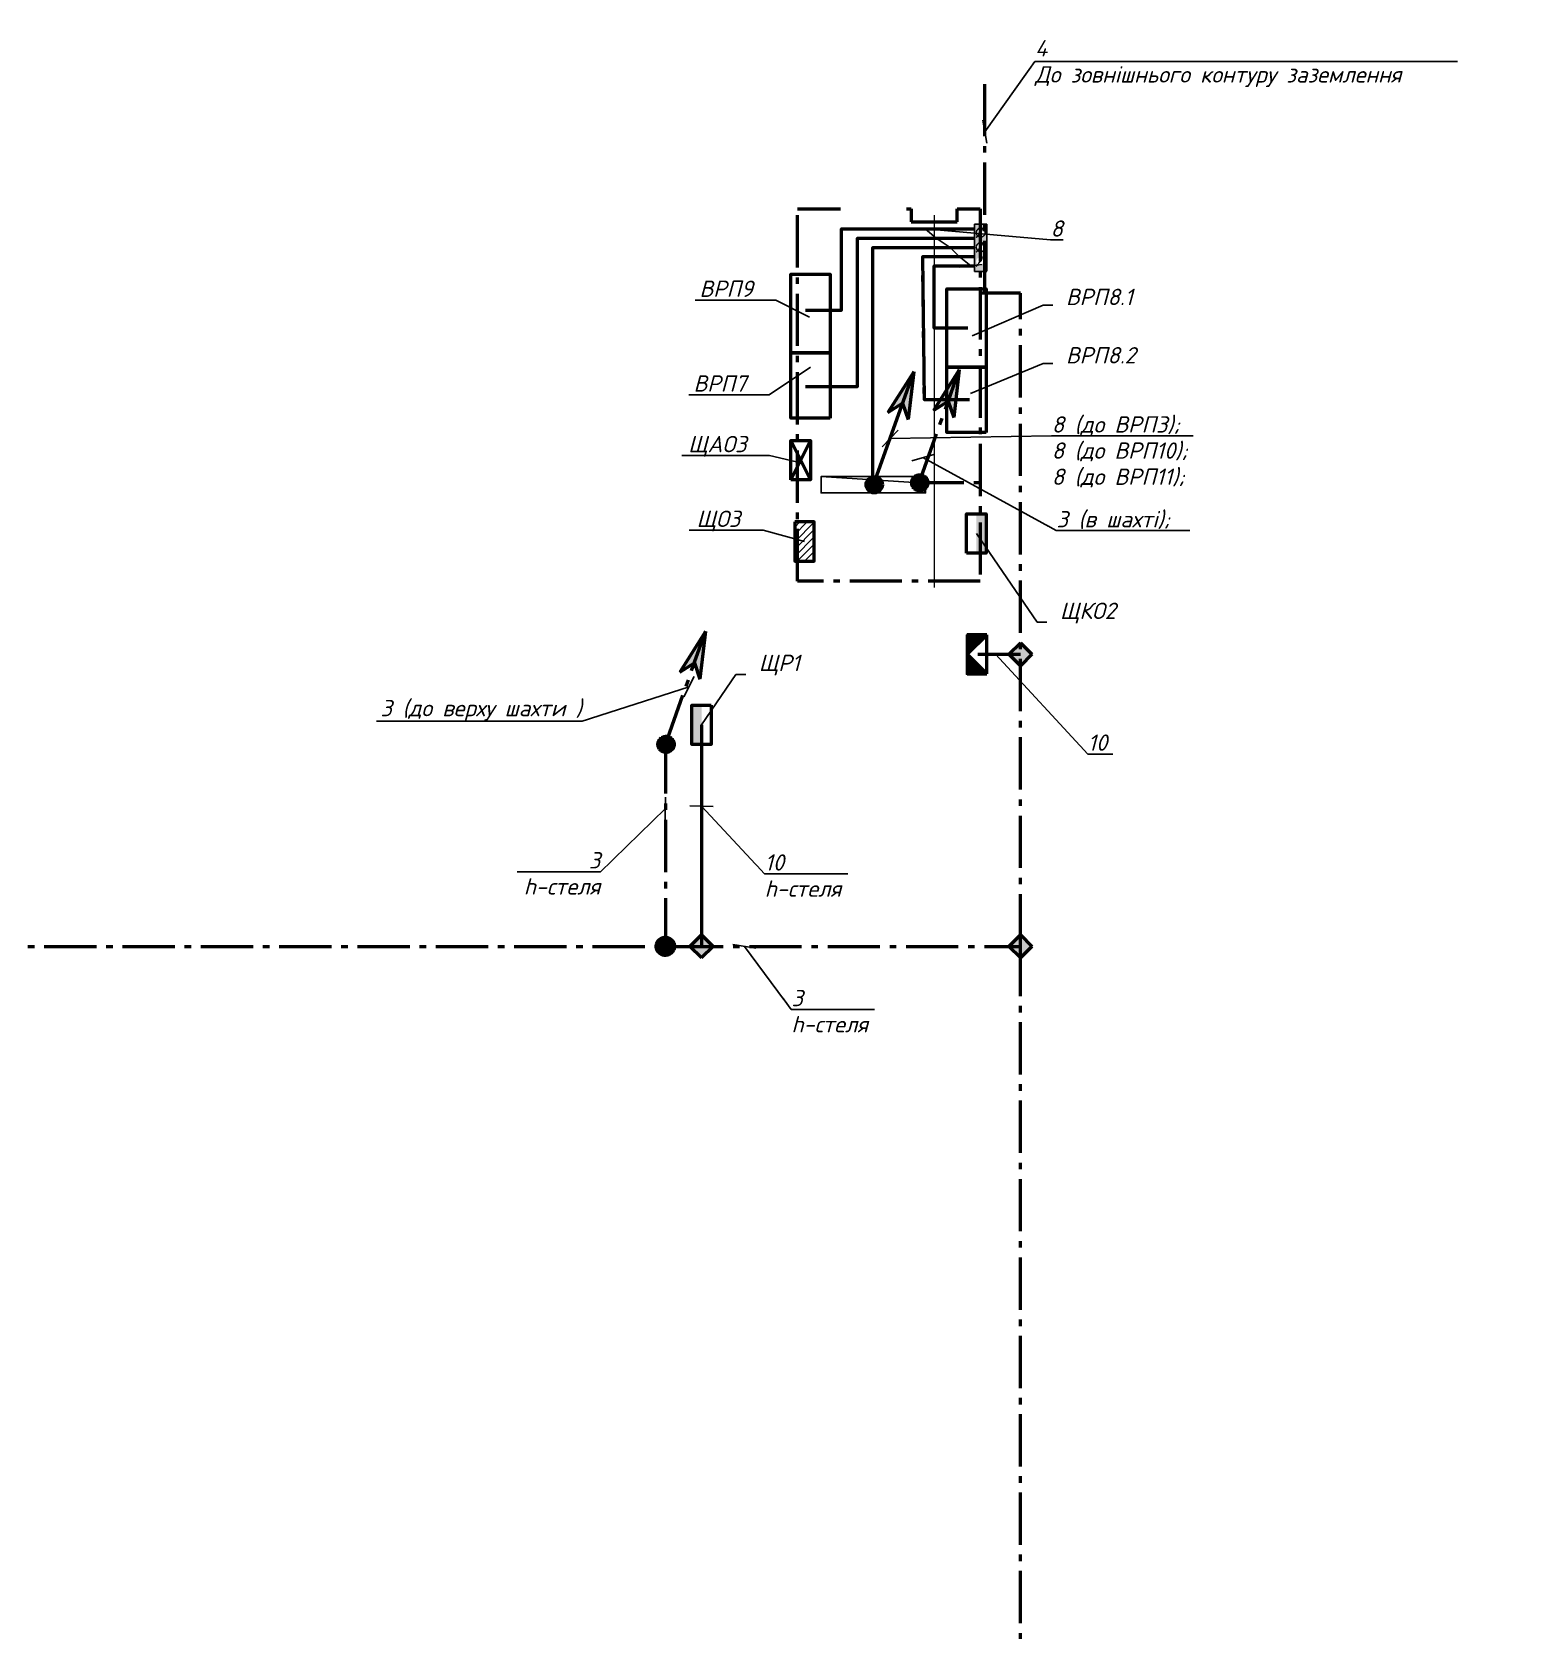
# Model space of a CAD drawing. Header units: millimetres. Extents: x 0 to 878967, y 0 to 534985.
# Drawn here: x 199839 to 222766, y 116061 to 140523 of the extents above; entities that cross this region are included whole.
import ezdxf
from ezdxf import colors
from ezdxf.entities.mleader import LeaderData, LeaderLine
from ezdxf.math import Vec2, Vec3

# ---------------------------------------------------------------- set-up
doc = ezdxf.new("R2010")
doc.units = ezdxf.units.MM
doc.linetypes.add('DASHED', pattern=[9.525, 6.35, -3.175])
doc.linetypes.add('gost6', pattern=[12, 8, -1.5, 1, -1.5])
doc.layers.get('Defpoints').update_dxf_attribs({"color": 140})
for name, color, linetype, lineweight in [('00_novus', 102, 'Continuous', 9), ('E_Позначення', 7, 'Continuous', 15), ('E_Щити', 5, 'Continuous', 50), ('Заземл.провідник', 96, 'Continuous', 50), ('Заземлення', 7, 'gost6', 50), ('Маркування електро ліній', 7, 'Continuous', 18)]:
    doc.layers.add(name, color=color, linetype=linetype, lineweight=lineweight)
doc.layers.add('арх.', color=7, linetype='Continuous')
doc.styles.add('ISO', font='isocpeui.ttf')
doc.styles.get("Standard").update_dxf_attribs({"font": 'arial.ttf'})

# ---------------------------------------------------------------- blocks, each defined once
blk = doc.blocks.new('*U5')
at = {"lineweight": 40}
h = blk.add_hatch(color=0, dxfattribs=at)
h.dxf.hatch_style = 1
h.paths.add_polyline_path([(300, 150), (-300, 150), (-300, 0), (300, 0)])
at = {"color": 0}
blk.add_lwpolyline([(-300, 300), (300, 300), (300, 0), (-300, 0)], close=True, dxfattribs=at)
blk = doc.blocks.new('*U4')
at = {"lineweight": 20}
h = blk.add_hatch(dxfattribs=at)
h.set_pattern_fill('ANSI31', color=0, scale=25)
h.paths.add_polyline_path([(-300, 300), (-300, 0), (300, 0), (300, 300)])
at = {"color": 0}
blk.add_lwpolyline([(-300, 300), (300, 300), (300, 0), (-300, 0)], close=True, dxfattribs=at)
blk = doc.blocks.new('*U3')
at = {"color": 0}
for p, q in [((-300, 300), (300, 0)), ((-300, 0), (300, 300))]:
    blk.add_line(p, q, dxfattribs=at)
blk.add_lwpolyline([(-300, 300), (300, 300), (300, 0), (-300, 0)], close=True, dxfattribs=at)
blk = doc.blocks.new('61420040')
at = {"lineweight": 50}
for p, q in [((0, 0), (6, 0)), ((0, -3), (3, 0)), ((0, -1.92), (1.92, 0)), ((0, -2.59), (2.59, 0)), ((0, -2.68), (2.68, 0)), ((0, -3), (3, 0)), ((0, -3), (0, 0)), ((0, -1.52), (1.52, 0)), ((0, -1.61), (1.61, 0)), ((3, 0), (6, -3)), ((6, -1.54), (4.46, 0)), ((6, -1.49), (4.51, 0)), ((6, -1.45), (4.55, 0)), ((6, -1.36), (4.64, 0)), ((6, -1.31), (4.69, 0)), ((6, -1.27), (4.73, 0)), ((6, -1.22), (4.78, 0)), ((6, -1.18), (4.82, 0)), ((6, -1.13), (4.87, 0)), ((6, -1), (5, 0)), ((6, -0.95), (5.05, 0)), ((6, -0.91), (5.09, 0)), ((6, -0.86), (5.14, 0)), ((6, -0.82), (5.18, 0)), ((6, -0.77), (5.23, 0)), ((6, -0.68), (5.32, 0)), ((6, -0.59), (5.41, 0)), ((6, -0.55), (5.45, 0)), ((6, -0.5), (5.5, 0)), ((6, -0.46), (5.54, 0)), ((6, -0.41), (5.59, 0)), ((6, -0.37), (5.63, 0)), ((6, -0.32), (5.68, 0)), ((6, -0.28), (5.72, 0)), ((6, -0.23), (5.77, 0)), ((6, -0.19), (5.81, 0)), ((6, -0.14), (5.86, 0)), ((6, -0.1), (5.9, 0)), ((6, -0.05), (5.95, 0)), ((6, -0.01), (5.99, 0)), ((6, 0), (6, -3)), ((0, -1.87), (1.87, 0)), ((0, -1.96), (1.96, 0)), ((0, -2.01), (2.01, 0)), ((0, -2.05), (2.05, 0)), ((0, -2.1), (2.1, 0)), ((0, -2.14), (2.14, 0)), ((0, -2.19), (2.19, 0)), ((0, -2.23), (2.23, 0)), ((0, -2.28), (2.28, 0)), ((0, -2.32), (2.32, 0)), ((0, -2.37), (2.37, 0)), ((0, -2.41), (2.41, 0)), ((0, -2.46), (2.46, 0)), ((0, -2.5), (2.5, 0)), ((0, -2.55), (2.55, 0)), ((0, -2.64), (2.64, 0)), ((0, -2.73), (2.73, 0)), ((0, -2.77), (2.77, 0)), ((0, -2.82), (2.82, 0)), ((0, -2.86), (2.86, 0)), ((0, -2.91), (2.91, 0)), ((0, -2.95), (2.95, 0)), ((0, -0.03), (0.03, 0)), ((0, -0.08), (0.08, 0)), ((0, -0.12), (0.12, 0)), ((0, -0.17), (0.17, 0)), ((0, -0.21), (0.21, 0)), ((0, -0.26), (0.26, 0)), ((0, -0.3), (0.3, 0)), ((0, -0.35), (0.35, 0)), ((0, -0.39), (0.39, 0)), ((0, -0.44), (0.44, 0)), ((0, -0.48), (0.48, 0)), ((0, -0.53), (0.53, 0)), ((0, -0.57), (0.57, 0)), ((0, -0.62), (0.62, 0)), ((0, -0.66), (0.66, 0)), ((0, -0.71), (0.71, 0)), ((0, -0.75), (0.75, 0)), ((0, -0.8), (0.8, 0)), ((0, -0.84), (0.84, 0)), ((0, -0.89), (0.89, 0)), ((0, -0.93), (0.93, 0)), ((0, -0.98), (0.98, 0)), ((0, -1.02), (1.02, 0)), ((0, -1.07), (1.07, 0)), ((0, -1.11), (1.11, 0)), ((0, -1.16), (1.16, 0)), ((0, -1.2), (1.2, 0)), ((0, -1.25), (1.25, 0)), ((0, -1.29), (1.29, 0)), ((0, -1.34), (1.34, 0)), ((0, -1.38), (1.38, 0)), ((0, -1.43), (1.43, 0)), ((0, -1.47), (1.47, 0)), ((0, -1.56), (1.56, 0)), ((0, -1.65), (1.65, 0)), ((0, -1.69), (1.69, 0)), ((0, -1.74), (1.74, 0)), ((0, -1.78), (1.78, 0)), ((0, -1.83), (1.83, 0)), ((6, -2.97), (3.03, 0)), ((6, -2.93), (3.07, 0)), ((6, -2.88), (3.12, 0)), ((6, -2.84), (3.16, 0)), ((6, -2.79), (3.21, 0)), ((6, -2.75), (3.25, 0)), ((6, -2.7), (3.3, 0)), ((6, -2.66), (3.34, 0)), ((6, -2.61), (3.39, 0)), ((6, -2.57), (3.43, 0)), ((6, -2.52), (3.48, 0)), ((6, -2.48), (3.52, 0)), ((6, -2.43), (3.57, 0)), ((6, -2.39), (3.61, 0)), ((6, -2.34), (3.66, 0)), ((6, -2.3), (3.7, 0)), ((6, -2.25), (3.75, 0)), ((6, -2.21), (3.79, 0)), ((6, -2.16), (3.84, 0)), ((6, -2.12), (3.88, 0)), ((6, -2.07), (3.93, 0)), ((6, -2.03), (3.97, 0)), ((6, -1.98), (4.02, 0)), ((6, -1.94), (4.06, 0)), ((6, -1.89), (4.11, 0)), ((6, -1.85), (4.15, 0)), ((6, -1.8), (4.2, 0)), ((6, -1.76), (4.24, 0)), ((6, -1.71), (4.29, 0)), ((6, -1.67), (4.33, 0)), ((6, -1.63), (4.37, 0)), ((6, -1.58), (4.42, 0)), ((6, -1.4), (4.6, 0)), ((6, -1.09), (4.91, 0)), ((6, -1.04), (4.96, 0)), ((6, -0.73), (5.27, 0)), ((6, -0.64), (5.36, 0)), ((6, -3), (0, -3))]:
    blk.add_line(p, q, dxfattribs=at)
blk = doc.blocks.new('_Oblique')
at = {"color": 0, "linetype": 'ByBlock', "lineweight": -2}
blk.add_line((-0.5, -0.5), (0.5, 0.5), dxfattribs=at)
blk = doc.blocks.new('ГЗШ')
at = {"lineweight": 25}
h = blk.add_hatch(color=256, dxfattribs=at)
h.paths.add_polyline_path([(-94, -356), (94, -356), (94, 371), (-94, 371)])
edge = h.paths.add_edge_path(flags=16)
edge.add_arc((0, -224), 67.6, -90, 270)
edge = h.paths.add_edge_path(flags=16)
edge.add_arc((0, 0), 67.6, -90, 270)
edge = h.paths.add_edge_path(flags=16)
edge.add_arc((0, 217), 67.6, -90, 270)
for p, q in [((68, 295), (-64, 118)), ((68, 78), (-64, -99)), ((68, -146), (-64, -322))]:
    blk.add_line(p, q, dxfattribs=at)
blk.add_lwpolyline([(94, -350), (-94, -350), (-94, 371), (94, 371)], close=True, dxfattribs=at)
for centre in [(0, 0), (0, -224)]:
    blk.add_circle(centre, 67.6, dxfattribs=at)
blk = doc.blocks.new('*U94')
at = {"lineweight": -2}
h = blk.add_hatch(color=0, dxfattribs=at)
h.paths.add_polyline_path([(8.77, 16.13), (3.9, 10.61), (6.34, 11.65)])
h.paths.add_polyline_path([(8.77, 16.13), (6.34, 11.65), (6.79, 9.05)])
h = blk.add_hatch(color=0, dxfattribs=at)
edge = h.paths.add_edge_path()
edge.add_arc((0.07, 0), 1.28, 0, 360)
at = {"color": 0, "lineweight": -2}
for p, q in [((0, 0), (8.77, 16.13)), ((8.77, 16.13), (3.9, 10.61)), ((8.77, 16.13), (6.79, 9.05)), ((3.9, 10.61), (6.34, 11.65)), ((6.34, 11.65), (6.79, 9.05))]:
    blk.add_line(p, q, dxfattribs=at)
blk.add_circle((0.11, 0), 1.24, dxfattribs=at)
blk = doc.blocks.new('_None')

msp = doc.modelspace()

# ---------------------------------------------------------------- hatches: boundary and pattern name
h = msp.add_hatch(color=256)
h.dxf.hatch_style = 1
h.paths.add_polyline_path([(209689.5, 126526.2, 0.4142136), (209539.5, 126676.2), (209539.5, 126376.2, 0.4142136)])
h.paths.add_polyline_path([(209539.5, 126526.2), (209389.5, 126526.2, 0.4142136), (209539.5, 126376.2)])
h.paths.add_polyline_path([(209539.5, 126636.3), (209496.4, 126669.8, 0.331131), (209389.5, 126526.2), (209539.5, 126526.2)])
h.paths.add_polyline_path([(209539.5, 126676.2, 0.0730616), (209496.4, 126669.8), (209539.5, 126636.3)])
at = {"layer": 'Заземлення', "ltscale": 100}
h = msp.add_hatch(color=256, dxfattribs=at)
h.dxf.hatch_style = 1
h.paths.add_polyline_path([(210270, 126526.2), (210093.2, 126702.9), (209916.5, 126526.2), (210093.2, 126349.4)])
h = msp.add_hatch(color=256, dxfattribs=at)
h.dxf.hatch_style = 1
h.paths.add_polyline_path([(215152.8, 126526.2), (214976.1, 126702.9), (214799.3, 126526.2), (214976.1, 126349.4)])

# ---------------------------------------------------------------- linework, layer by layer
at = {"layer": '00_novus', "color": 251, "lineweight": 0}
msp.add_lwpolyline([(213656.1, 137716.2), (213656.1, 132020)], dxfattribs=at)
at = {"layer": 'Defpoints'}
msp.add_lwpolyline([(213523.8, 133466.2), (211923.8, 133466.2), (211923.8, 133716.2), (213523.8, 133716.2), (213523.8, 133466.2), (213425, 133619.9), (211923.8, 133716.2)], dxfattribs=at)
at = {"layer": 'арх.', "linetype": 'gost6', "lineweight": 30}
msp.add_circle((209539.5, 126526.2), 150, dxfattribs=at)
at = {"layer": 'Заземл.провідник', "color": 2}
msp.add_lwpolyline([(214323.2, 130997.1), (214976.1, 130997.1)], dxfattribs=at)
at = {"layer": 'Заземл.провідник', "linetype": 'DASHED', "ltscale": 30}
msp.add_lwpolyline([(214323.2, 130997.1), (214976.1, 130997.1)], dxfattribs=at)
at = {"layer": 'Заземлення', "color": 150, "ltscale": 100}
msp.add_lwpolyline([(213232.2, 137816.2), (213306.1, 137816.2), (213306.1, 137616.2), (214006.1, 137616.2), (214006.1, 137816.2), (214362.7, 137816.2), (214362.7, 132116.2), (211562.3, 132116.3), (211562.3, 137816.2), (212223.2, 137816.2)], dxfattribs=at)
at = {"layer": 'Заземлення', "ltscale": 100}
for points in [[(209539.5, 129663.4), (209539.5, 126526.2)], [(214976.1, 110164.5), (214976.1, 126526.2)]]:
    msp.add_lwpolyline(points, dxfattribs=at)
for points in [[(209916.5, 126526.2), (210093.2, 126702.9), (210270, 126526.2), (210093.2, 126349.4)], [(214799.3, 126526.2), (214976.1, 126702.9), (215152.8, 126526.2), (214976.1, 126349.4)]]:
    msp.add_lwpolyline(points, close=True, dxfattribs=at)

# ---------------------------------------------------------------- block references
at = {"xscale": -100, "yscale": 100, "zscale": 100, "rotation": 90}
msp.add_blockref('61420040', (214162.7, 131297.1), dxfattribs=at)
at = {"layer": 'E_Щити', "color": 1}
for name, p, rotation in [('*U3', (211762.7, 133968.4), 89.99999999999999), ('*U5', (214452.7, 132845.5), 89.99999999999997), ('*U5', (209943.2, 129916.2), 270)]:
    msp.add_blockref(name, p, dxfattribs=dict(at, rotation=rotation))
at = {"layer": 'E_Щити', "xscale": -1, "rotation": 90}
msp.add_blockref('*U4', (211819.9, 132722), dxfattribs=at)
at = {"layer": 'Заземл.провідник', "linetype": 'DASHED', "ltscale": 30, "xscale": 100, "yscale": 100, "zscale": 100, "rotation": 8.943023974807273}
msp.add_blockref('*U94', (212727.6, 133589.5), dxfattribs=at)
at = {"layer": 'Заземлення', "rotation": 180}
msp.add_blockref('ГЗШ', (214369.1, 137228.7), dxfattribs=at)

# ---------------------------------------------------------------- next in the draw order: leaders
at = {"layer": 'Маркування електро ліній'}
ml = msp.add_multileader_mtext('Standard', dxfattribs=at)
ml.set_content('{\\fISOCPEUR|b0|i1|c204|p34;8}', color=256)
ml.set_leader_properties()
ml.set_arrow_properties(name='OBLIQUE')
ml.build(insert=Vec2(0, 0))
ml.multileader.update_dxf_attribs({"text_left_attachment_type": 6, "text_right_attachment_type": 6, "dogleg_length": 0.36, "arrow_head_size": 250})
ctx = ml.context
ctx.base_point, ctx.char_height, ctx.arrow_head_size, ctx.plane_origin = Vec3(215437.1, 137338.6), 250, 250, Vec3(245528.5, 123479.3)
ctx.left_attachment, ctx.right_attachment = 6, 6
notes = []
notes.append((ctx, [(0, (1, 1, 0), (215436.8, 137338.6), (1, 0), 0.36, [(5, [(214217.5, 136943.7), (214040.2, 137084.5), (213899.9, 137225.3), (213686, 137366.1), (213518.1, 137506.9)], 0, [])])]))
ctx.mtext.insert, ctx.mtext.line_spacing_factor, ctx.mtext.flow_direction = Vec3(215439.1, 137638.6), 0.96, 5
ctx.mtext.has_bg_fill, ctx.mtext.bg_color, ctx.mtext.bg_scale_factor, ctx.mtext.bg_transparency, ctx.mtext.use_window_bg_color = 1, -1023410167, 1.5, 0, 1
ml = msp.add_multileader_mtext('Standard', dxfattribs=at)
ml.set_content('{\\fISOCPEUR|b0|i1|c0|p34;10}', color=256)
ml.set_leader_properties()
ml.set_arrow_properties(name='OBLIQUE')
ml.build(insert=Vec2(0, 0))
ml.multileader.update_dxf_attribs({"text_left_attachment_type": 6, "text_right_attachment_type": 6, "dogleg_length": 0.36, "arrow_head_size": 250})
ctx = ml.context
ctx.base_point, ctx.char_height, ctx.arrow_head_size, ctx.plane_origin = Vec3(216008, 129470), 250, 250, Vec3(246199.2, 118382.3)
ctx.left_attachment, ctx.right_attachment = 6, 6
notes.append((ctx, [(0, (1, 1, 0), (216007.6, 129470), (1, 0), 0.36, [(0, [(214594.5, 130997.1)], 0, [])])]))
ctx.mtext.insert, ctx.mtext.line_spacing_factor, ctx.mtext.flow_direction = Vec3(216010, 129770), 0.96, 5
ctx.mtext.has_bg_fill, ctx.mtext.bg_color, ctx.mtext.bg_scale_factor, ctx.mtext.bg_transparency, ctx.mtext.use_window_bg_color = 1, -1023410167, 1.5, 0, 1
for ctx, leaders in notes:
    for number, flags, end, landing, length, lines in leaders:
        leader = LeaderData()
        leader.index, (leader.has_last_leader_line, leader.has_dogleg_vector, leader.attachment_direction) = number, flags
        leader.last_leader_point, leader.dogleg_vector, leader.dogleg_length = Vec3(end), Vec3(landing), length
        for number, points, colour, breaks in lines:
            line = LeaderLine()
            line.index, line.vertices, line.color, line.breaks = number, Vec3.list(points), colors.encode_raw_color(colour), breaks
            leader.lines.append(line)
        ctx.leaders.append(leader)

# ---------------------------------------------------------------- next in the draw order: hatches: boundary and pattern name
at = {"layer": 'Заземлення', "ltscale": 100}
h = msp.add_hatch(color=256, dxfattribs=at)
h.dxf.hatch_style = 1
h.paths.add_polyline_path([(215152.8, 130997.1), (214976.1, 131173.9), (214799.3, 130997.1), (214976.1, 130820.4)])

# ---------------------------------------------------------------- next in the draw order: linework, layer by layer
at = {"layer": 'Заземл.провідник', "color": 50, "ltscale": 100}
for points in [[(211687.3, 136262), (212236.6, 136262), (212236.6, 137507), (214275.5, 137506.9)], [(211687.3, 135095.4), (212481.3, 135095.4), (212481.3, 137366.2), (214275.5, 137366.1)]]:
    msp.add_lwpolyline(points, dxfattribs=at)
at = {"layer": 'Заземл.провідник', "linetype": 'DASHED', "ltscale": 30}
for points in [[(211687.3, 136262), (212236.6, 136262), (212236.6, 137507), (214275.5, 137506.9)], [(211687.3, 135095.4), (212481.3, 135095.4), (212481.3, 137366.2), (214275.5, 137366.1)]]:
    msp.add_lwpolyline(points, dxfattribs=at)
at = {"layer": 'Заземлення', "color": 6, "ltscale": 100}
msp.add_lwpolyline([(214432.8, 136526.2), (214432.8, 139863.8)], dxfattribs=at)
at = {"layer": 'Заземлення', "ltscale": 100}
msp.add_lwpolyline([(146106.1, 116526.2), (164026.1, 116526.2), (164026.1, 126526.2), (214976.1, 126526.2), (214976.1, 136526.2), (214369.1, 136526.2)], dxfattribs=at)
msp.add_lwpolyline([(214799.3, 130997.1), (214976.1, 131173.9), (215152.8, 130997.1), (214976.1, 130820.4)], close=True, dxfattribs=at)

# ---------------------------------------------------------------- next in the draw order: leaders
at = {"layer": 'E_Позначення', "color": 7, "lineweight": 9}
ml = msp.add_multileader_mtext('Standard', dxfattribs=at)
ml.set_content('ВРП9', color=7, style='ISO')
ml.set_leader_properties()
ml.set_arrow_properties(name='NONE')
ml.build(insert=Vec2(0, 0))
ml.multileader.update_dxf_attribs({"has_text_frame": 1, "text_left_attachment_type": 7, "text_right_attachment_type": 8, "arrow_head_size": 200})
ctx = ml.context
ctx.base_point, ctx.char_height, ctx.arrow_head_size, ctx.landing_gap_size, ctx.plane_origin = Vec3(209845.8, 136467.6), 250, 200, 200, Vec3(139458.6, 143988.7)
ctx.left_attachment, ctx.right_attachment, ctx.text_align_type = 7, 8, 2
notes = []
notes.append((ctx, [(0, (1, 1, 0), (211231.9, 136417.6), (-1, 0), 149.7, [(0, [(211747.3, 136156)], 0, [])])]))
ctx.mtext.insert, ctx.mtext.alignment, ctx.mtext.line_spacing_factor, ctx.mtext.flow_direction = Vec3(210882.2, 136717.6), 3, 0.96, 5
ctx.mtext.has_bg_fill, ctx.mtext.bg_color, ctx.mtext.bg_scale_factor, ctx.mtext.bg_transparency, ctx.mtext.use_window_bg_color = 1, -1023410167, 1.5, 0, 1
ml = msp.add_multileader_mtext('Standard', dxfattribs=at)
ml.set_content('ВРП8.2', color=7, style='ISO')
ml.set_leader_properties()
ml.set_arrow_properties(name='NONE')
ml.build(insert=Vec2(0, 0))
ml.multileader.update_dxf_attribs({"has_text_frame": 1, "text_left_attachment_type": 7, "text_right_attachment_type": 8, "arrow_head_size": 200})
ctx = ml.context
ctx.base_point, ctx.char_height, ctx.arrow_head_size, ctx.landing_gap_size, ctx.plane_origin = Vec3(215474.6, 135449.1), 250, 200, 200, Vec3(138986.3, 144073.4)
ctx.left_attachment, ctx.right_attachment = 7, 8
notes.append((ctx, [(1, (1, 1, 0), (215324.9, 135449.1), (1, 0), 149.7, [(0, [(214213.3, 134991)], 0, [])])]))
ctx.mtext.insert, ctx.mtext.line_spacing_factor, ctx.mtext.flow_direction = Vec3(215674.6, 135699.1), 0.96, 5
ctx.mtext.has_bg_fill, ctx.mtext.bg_color, ctx.mtext.bg_scale_factor, ctx.mtext.bg_transparency, ctx.mtext.use_window_bg_color = 1, -1023410167, 1.5, 0, 1
ml = msp.add_multileader_mtext('Standard', dxfattribs=at)
ml.set_content('ВРП7', color=7, style='ISO')
ml.set_leader_properties()
ml.set_arrow_properties(name='NONE')
ml.build(insert=Vec2(0, 0))
ml.multileader.update_dxf_attribs({"has_text_frame": 1, "text_left_attachment_type": 7, "text_right_attachment_type": 8, "arrow_head_size": 200})
ctx = ml.context
ctx.base_point, ctx.char_height, ctx.arrow_head_size, ctx.landing_gap_size, ctx.plane_origin = Vec3(209734.2, 135013.5), 250, 200, 200, Vec3(133245.9, 143637.8)
ctx.left_attachment, ctx.right_attachment, ctx.text_align_type = 7, 8, 2
notes.append((ctx, [(0, (1, 1, 0), (211131.8, 134966.8), (-1, 0), 149.7, [(0, [(211762.3, 135391.6)], 0, [])])]))
ctx.mtext.insert, ctx.mtext.alignment, ctx.mtext.line_spacing_factor, ctx.mtext.flow_direction = Vec3(210782.1, 135266.8), 3, 0.96, 5
ctx.mtext.has_bg_fill, ctx.mtext.bg_color, ctx.mtext.bg_scale_factor, ctx.mtext.bg_transparency, ctx.mtext.use_window_bg_color = 1, -1023410167, 1.5, 0, 1
ml = msp.add_multileader_mtext('Standard', dxfattribs=at)
ml.set_content('ЩАО3', color=7, style='ISO')
ml.set_leader_properties()
ml.set_arrow_properties(name='NONE')
ml.build(insert=Vec2(0, 0))
ml.multileader.update_dxf_attribs({"has_text_frame": 1, "text_left_attachment_type": 7, "text_right_attachment_type": 8, "arrow_head_size": 200})
ctx = ml.context
ctx.base_point, ctx.char_height, ctx.arrow_head_size, ctx.landing_gap_size, ctx.plane_origin = Vec3(209657.9, 134039.3), 250, 200, 200, Vec3(139324.1, 141548.8)
ctx.left_attachment, ctx.right_attachment, ctx.text_align_type = 7, 8, 2
notes.append((ctx, [(0, (1, 1, 0), (211132.4, 134039.3), (-1, 0), 149.7, [(0, [(211636.1, 133921.6)], 0, [])])]))
ctx.mtext.insert, ctx.mtext.alignment, ctx.mtext.line_spacing_factor, ctx.mtext.flow_direction = Vec3(210782.7, 134339.3), 3, 0.96, 5
ctx.mtext.has_bg_fill, ctx.mtext.bg_color, ctx.mtext.bg_scale_factor, ctx.mtext.bg_transparency, ctx.mtext.use_window_bg_color = 1, -1023410167, 1.5, 0, 1
ml = msp.add_multileader_mtext('Standard', dxfattribs=at)
ml.set_content('ЩО3', color=7, style='ISO')
ml.set_leader_properties()
ml.set_arrow_properties(name='NONE')
ml.build(insert=Vec2(0, 0))
ml.multileader.update_dxf_attribs({"has_text_frame": 1, "text_left_attachment_type": 7, "text_right_attachment_type": 8, "arrow_head_size": 200})
ctx = ml.context
ctx.base_point, ctx.char_height, ctx.arrow_head_size, ctx.landing_gap_size, ctx.plane_origin = Vec3(209794.5, 132895.8), 250, 200, 200, Vec3(139381.3, 140921)
ctx.left_attachment, ctx.right_attachment, ctx.text_align_type = 7, 8, 2
notes.append((ctx, [(0, (1, 1, 0), (211036, 132895.8), (-1, 0), 149.7, [(0, [(211669.9, 132722)], 0, [])])]))
ctx.mtext.insert, ctx.mtext.alignment, ctx.mtext.line_spacing_factor, ctx.mtext.flow_direction = Vec3(210686.3, 133195.8), 3, 0.96, 5
ctx.mtext.has_bg_fill, ctx.mtext.bg_color, ctx.mtext.bg_scale_factor, ctx.mtext.bg_transparency, ctx.mtext.use_window_bg_color = 1, -1023410167, 1.5, 0, 1
ml = msp.add_multileader_mtext('Standard', dxfattribs=at)
ml.set_content('ЩР1', color=7, style='ISO')
ml.set_leader_properties()
ml.set_arrow_properties(name='NONE')
ml.build(insert=Vec2(0, 0))
ml.multileader.update_dxf_attribs({"has_text_frame": 1, "text_left_attachment_type": 7, "text_right_attachment_type": 8, "arrow_head_size": 200})
ctx = ml.context
ctx.base_point, ctx.char_height, ctx.arrow_head_size, ctx.landing_gap_size, ctx.plane_origin = Vec3(210770, 130689.7), 250, 200, 200, Vec3(137804.6, 137748.8)
ctx.left_attachment, ctx.right_attachment = 7, 8
notes.append((ctx, [(1, (1, 1, 0), (210620.3, 130689.7), (1, 0), 149.7, [(0, [(210093.2, 129916.2)], 0, [])])]))
ctx.mtext.insert, ctx.mtext.line_spacing_factor, ctx.mtext.flow_direction = Vec3(210970, 130989.7), 0.96, 5
ctx.mtext.has_bg_fill, ctx.mtext.bg_color, ctx.mtext.bg_scale_factor, ctx.mtext.bg_transparency, ctx.mtext.use_window_bg_color = 1, -1023410167, 1.5, 0, 1
at = {"layer": 'Маркування електро ліній'}
ml = msp.add_multileader_mtext('Standard', dxfattribs=at)
ml.set_content('{\\fISOCPEUR|b0|i1|c204|p34;4\\PДо зовнішнього контуру заземлення}', color=256)
ml.set_leader_properties()
ml.set_arrow_properties(name='OBLIQUE')
ml.build(insert=Vec2(0, 0))
ml.multileader.update_dxf_attribs({"text_left_attachment_type": 6, "text_right_attachment_type": 6, "dogleg_length": 0.36, "arrow_head_size": 250})
ctx = ml.context
ctx.base_point, ctx.char_height, ctx.arrow_head_size, ctx.plane_origin = Vec3(215199, 140073), 250, 250, Vec3(218040, 126249.3)
ctx.left_attachment, ctx.right_attachment = 6, 6
notes.append((ctx, [(0, (1, 1, 0), (215198.6, 140073), (1, 0), 0.36, [(0, [(214432.8, 138996.3)], 0, [])])]))
ctx.mtext.insert, ctx.mtext.width, ctx.mtext.line_spacing_factor, ctx.mtext.flow_direction = Vec3(215201, 140398), 7440.39, 0.96, 5
ctx.mtext.has_bg_fill, ctx.mtext.bg_color, ctx.mtext.bg_scale_factor, ctx.mtext.bg_transparency, ctx.mtext.use_window_bg_color = 1, -1023410167, 1.5, 0, 1
ml = msp.add_multileader_mtext('Standard', dxfattribs=at)
ml.set_content('{\\fISOCPEUR|b0|i1|c204|p34;8 \\fISOCPEUR|b0|i1|c0|p34;(\\fISOCPEUR|b0|i1|c204|p34;до ВРП3\\fISOCPEUR|b0|i1|c0|p34;)\\fISOCPEUR|b0|i1|c204|p34;;\\P8 \\fISOCPEUR|b0|i1|c0|p34;(\\fISOCPEUR|b0|i1|c204|p34;до ВРП10\\fISOCPEUR|b0|i1|c0|p34;)\\fISOCPEUR|b0|i1|c204|p34;;\\P8 \\fISOCPEUR|b0|i1|c0|p34;(\\fISOCPEUR|b0|i1|c204|p34;до ВРП11\\fISOCPEUR|b0|i1|c0|p34;)\\fISOCPEUR|b0|i1|c204|p34;;}', color=256)
ml.set_leader_properties()
ml.set_arrow_properties(name='OBLIQUE')
ml.build(insert=Vec2(0, 0))
ml.multileader.update_dxf_attribs({"text_left_attachment_type": 6, "text_right_attachment_type": 6, "dogleg_length": 0.36, "arrow_head_size": 250})
ctx = ml.context
ctx.base_point, ctx.char_height, ctx.arrow_head_size, ctx.plane_origin = Vec3(215455.5, 134339.9), 250, 250, Vec3(245363.1, 122081.8)
ctx.left_attachment, ctx.right_attachment = 6, 6
notes.append((ctx, [(0, (1, 1, 0), (215455.2, 134339.9), (1, 0), 0.36, [(0, [(212980.5, 134300)], 0, [])])]))
ctx.mtext.insert, ctx.mtext.line_spacing_factor, ctx.mtext.flow_direction = Vec3(215457.5, 134639.9), 0.96, 5
ctx.mtext.has_bg_fill, ctx.mtext.bg_color, ctx.mtext.bg_scale_factor, ctx.mtext.bg_transparency, ctx.mtext.use_window_bg_color = 1, -1023410167, 1.5, 0, 1
ml = msp.add_multileader_mtext('Standard', dxfattribs=at)
ml.set_content('{\\fISOCPEUR|b0|i1|c204|p34;3\\fISOCPEUR|b0|i1|c0|p34; \\fISOCPEUR|b0|i1|c204|p34;\\P\\fISOCPEUR|b0|i1|c0|p34;h\\fISOCPEUR|b0|i1|c204|p34;-стеля}', color=256)
ml.set_leader_properties()
ml.set_arrow_properties(name='OBLIQUE')
ml.build(insert=Vec2(0, 0))
ml.multileader.update_dxf_attribs({"text_left_attachment_type": 6, "text_right_attachment_type": 6, "dogleg_length": 0.36, "arrow_head_size": 250})
ctx = ml.context
ctx.base_point, ctx.char_height, ctx.arrow_head_size, ctx.plane_origin = Vec3(211468.5, 125559.5), 250, 250, Vec3(219416.9, 113842.5)
ctx.left_attachment, ctx.right_attachment = 6, 6
notes.append((ctx, [(0, (1, 1, 0), (211468.1, 125559.5), (1, 0), 0.36, [(1, [(210749.8, 126526.2)], 0, [])])]))
ctx.mtext.insert, ctx.mtext.line_spacing_factor, ctx.mtext.flow_direction = Vec3(211470.5, 125859.5), 0.96, 5
ctx.mtext.has_bg_fill, ctx.mtext.bg_color, ctx.mtext.bg_scale_factor, ctx.mtext.bg_transparency, ctx.mtext.use_window_bg_color = 1, -1023410167, 1.5, 0, 1
for ctx, leaders in notes:
    for number, flags, end, landing, length, lines in leaders:
        leader = LeaderData()
        leader.index, (leader.has_last_leader_line, leader.has_dogleg_vector, leader.attachment_direction) = number, flags
        leader.last_leader_point, leader.dogleg_vector, leader.dogleg_length = Vec3(end), Vec3(landing), length
        for number, points, colour, breaks in lines:
            line = LeaderLine()
            line.index, line.vertices, line.color, line.breaks = number, Vec3.list(points), colors.encode_raw_color(colour), breaks
            leader.lines.append(line)
        ctx.leaders.append(leader)

# ---------------------------------------------------------------- next in the draw order: linework, layer by layer
at = {"layer": 'E_Щити'}
for points in [[(212062.3, 135613.2), (211462.3, 135613.2), (211462.3, 136813.2), (212062.3, 136813.2)], [(212062.3, 134613.2), (211462.3, 134613.2), (211462.3, 135613.2), (212062.3, 135613.2)], [(214452.7, 134390.5), (213852.7, 134390.5), (213852.7, 135390.5), (214452.7, 135390.5)]]:
    msp.add_lwpolyline(points, close=True, dxfattribs=at)
at = {"layer": 'Заземл.провідник', "color": 2}
msp.add_lwpolyline([(210093.2, 129916.2), (210093.2, 126526.2)], dxfattribs=at)
at = {"layer": 'Заземл.провідник', "linetype": 'DASHED', "ltscale": 30}
msp.add_lwpolyline([(210093.2, 129916.2), (210093.2, 126526.2)], dxfattribs=at)
at = {"layer": 'Заземлення', "ltscale": 100}
msp.add_lwpolyline([(213312.6, 133625.7), (214362.7, 133625.7)], dxfattribs=at)

# ---------------------------------------------------------------- next in the draw order: leaders
at = {"layer": 'E_Позначення', "color": 7, "lineweight": 9}
ml = msp.add_multileader_mtext('Standard', dxfattribs=at)
ml.set_content('ВРП8.1', color=7, style='ISO')
ml.set_leader_properties()
ml.set_arrow_properties(name='NONE')
ml.build(insert=Vec2(0, 0))
ml.multileader.update_dxf_attribs({"has_text_frame": 1, "text_left_attachment_type": 7, "text_right_attachment_type": 8, "arrow_head_size": 200})
ctx = ml.context
ctx.base_point, ctx.char_height, ctx.arrow_head_size, ctx.landing_gap_size, ctx.plane_origin = Vec3(215474.6, 136342.1), 250, 200, 200, Vec3(138986.3, 144966.4)
ctx.left_attachment, ctx.right_attachment = 7, 8
notes = []
notes.append((ctx, [(1, (1, 1, 0), (215324.9, 136342.1), (1, 0), 149.7, [(0, [(214239.2, 135873.8)], 0, [])])]))
ctx.mtext.insert, ctx.mtext.line_spacing_factor, ctx.mtext.flow_direction = Vec3(215674.6, 136592.1), 0.96, 5
ctx.mtext.has_bg_fill, ctx.mtext.bg_color, ctx.mtext.bg_scale_factor, ctx.mtext.bg_transparency, ctx.mtext.use_window_bg_color = 1, -1023410167, 1.5, 0, 1
ml = msp.add_multileader_mtext('Standard', dxfattribs=at)
ml.set_content('ЩКО2', color=7, style='ISO')
ml.set_leader_properties()
ml.set_arrow_properties(name='NONE')
ml.build(insert=Vec2(0, 0))
ml.multileader.update_dxf_attribs({"has_text_frame": 1, "text_left_attachment_type": 7, "text_right_attachment_type": 8, "arrow_head_size": 200})
ctx = ml.context
ctx.base_point, ctx.char_height, ctx.arrow_head_size, ctx.landing_gap_size, ctx.plane_origin = Vec3(215382, 131487), 250, 200, 200, Vec3(141913.5, 141086.3)
ctx.left_attachment, ctx.right_attachment = 7, 8
notes.append((ctx, [(1, (1, 1, 0), (215232.3, 131487), (1, 0), 149.7, [(0, [(214302.7, 132845.5)], 0, [])])]))
ctx.mtext.insert, ctx.mtext.line_spacing_factor, ctx.mtext.flow_direction = Vec3(215582, 131787), 0.96, 5
ctx.mtext.has_bg_fill, ctx.mtext.bg_color, ctx.mtext.bg_scale_factor, ctx.mtext.bg_transparency, ctx.mtext.use_window_bg_color = 1, -1023410167, 1.5, 0, 1
for ctx, leaders in notes:
    for number, flags, end, landing, length, lines in leaders:
        leader = LeaderData()
        leader.index, (leader.has_last_leader_line, leader.has_dogleg_vector, leader.attachment_direction) = number, flags
        leader.last_leader_point, leader.dogleg_vector, leader.dogleg_length = Vec3(end), Vec3(landing), length
        for number, points, colour, breaks in lines:
            line = LeaderLine()
            line.index, line.vertices, line.color, line.breaks = number, Vec3.list(points), colors.encode_raw_color(colour), breaks
            leader.lines.append(line)
        ctx.leaders.append(leader)

# ---------------------------------------------------------------- next in the draw order: linework, layer by layer
at = {"layer": 'E_Щити'}
msp.add_lwpolyline([(214452.7, 135390.5), (213852.7, 135390.5), (213852.7, 136590.5), (214452.7, 136590.5)], close=True, dxfattribs=at)
at = {"layer": 'Заземл.провідник', "color": 50, "ltscale": 100}
for points in [[(212716.1, 133552), (212716.1, 137225.4), (214275.5, 137225.3)], [(214197.4, 134890.5), (213508, 134890.5), (213480.2, 137084.6), (214275.4, 137084.5)], [(214169.7, 135990.5), (213656.1, 135990.5), (213656.1, 136943.8), (214275.4, 136943.7)]]:
    msp.add_lwpolyline(points, dxfattribs=at)
at = {"layer": 'Заземл.провідник', "linetype": 'DASHED', "ltscale": 30}
for points in [[(212716.1, 133552), (212716.1, 137225.4), (214275.5, 137225.3)], [(214197.4, 134890.5), (213508, 134890.5), (213480.2, 137084.6), (214275.4, 137084.5)], [(214169.7, 135990.5), (213656.1, 135990.5), (213656.1, 136943.8), (214275.4, 136943.7)]]:
    msp.add_lwpolyline(points, dxfattribs=at)

# ---------------------------------------------------------------- next in the draw order: leaders
at = {"layer": 'Маркування електро ліній'}
ml = msp.add_multileader_mtext('Standard', dxfattribs=at)
ml.set_content('{\\fISOCPEUR|b0|i1|c204|p34;10\\fISOCPEUR|b0|i1|c0|p34; \\fISOCPEUR|b0|i1|c204|p34;\\P\\fISOCPEUR|b0|i1|c0|p34;h\\fISOCPEUR|b0|i1|c204|p34;-стеля}', color=256)
ml.set_leader_properties()
ml.set_arrow_properties(name='OBLIQUE')
ml.build(insert=Vec2(0, 0))
ml.multileader.update_dxf_attribs({"text_left_attachment_type": 6, "text_right_attachment_type": 6, "dogleg_length": 0.36, "arrow_head_size": 250})
ctx = ml.context
ctx.base_point, ctx.char_height, ctx.arrow_head_size, ctx.plane_origin = Vec3(211058.3, 127635.4), 250, 250, Vec3(219174.5, 115989.4)
ctx.left_attachment, ctx.right_attachment = 6, 6
notes = []
notes.append((ctx, [(0, (1, 1, 0), (211058, 127635.4), (1, 0), 0.36, [(1, [(210093.2, 128673.1)], 0, [])])]))
ctx.mtext.insert, ctx.mtext.line_spacing_factor, ctx.mtext.flow_direction = Vec3(211060.3, 127935.4), 0.96, 5
ctx.mtext.has_bg_fill, ctx.mtext.bg_color, ctx.mtext.bg_scale_factor, ctx.mtext.bg_transparency, ctx.mtext.use_window_bg_color = 1, -1023410167, 1.5, 0, 1
for ctx, leaders in notes:
    for number, flags, end, landing, length, lines in leaders:
        leader = LeaderData()
        leader.index, (leader.has_last_leader_line, leader.has_dogleg_vector, leader.attachment_direction) = number, flags
        leader.last_leader_point, leader.dogleg_vector, leader.dogleg_length = Vec3(end), Vec3(landing), length
        for number, points, colour, breaks in lines:
            line = LeaderLine()
            line.index, line.vertices, line.color, line.breaks = number, Vec3.list(points), colors.encode_raw_color(colour), breaks
            leader.lines.append(line)
        ctx.leaders.append(leader)

# ---------------------------------------------------------------- next in the draw order: leaders
ml = msp.add_multileader_mtext('Standard', dxfattribs=at)
ml.set_content('{\\fISOCPEUR|b0|i1|c204|p34;3 \\fISOCPEUR|b0|i1|c0|p34;(\\fISOCPEUR|b0|i1|c204|p34;в шахті\\fISOCPEUR|b0|i1|c0|p34;)\\fISOCPEUR|b0|i1|c204|p34;;}', color=256)
ml.set_leader_properties()
ml.set_arrow_properties(name='OBLIQUE')
ml.build(insert=Vec2(0, 0))
ml.multileader.update_dxf_attribs({"text_left_attachment_type": 6, "text_right_attachment_type": 6, "dogleg_length": 0.36, "arrow_head_size": 250})
ctx = ml.context
ctx.base_point, ctx.char_height, ctx.arrow_head_size, ctx.plane_origin = Vec3(215526.9, 132889.4), 250, 250, Vec3(245519.2, 120620.6)
ctx.left_attachment, ctx.right_attachment = 6, 6
notes = []
notes.append((ctx, [(0, (1, 1, 0), (215526.5, 132889.4), (1, 0), 0.36, [(0, [(213483.1, 134007.8)], 0, [])])]))
ctx.mtext.insert, ctx.mtext.line_spacing_factor, ctx.mtext.flow_direction = Vec3(215528.9, 133189.4), 0.96, 5
ctx.mtext.has_bg_fill, ctx.mtext.bg_color, ctx.mtext.bg_scale_factor, ctx.mtext.bg_transparency, ctx.mtext.use_window_bg_color = 1, -1023410167, 1.5, 0, 1
ml = msp.add_multileader_mtext('Standard', dxfattribs=at)
ml.set_content('{\\fISOCPEUR|b0|i1|c0|p34;3\\fISOCPEUR|b0|i1|c204|p34; (до верху шахти )}', color=256)
ml.set_leader_properties()
ml.set_arrow_properties(name='OBLIQUE')
ml.build(insert=Vec2(0, 0))
ml.multileader.update_dxf_attribs({"text_left_attachment_type": 6, "text_right_attachment_type": 6, "dogleg_length": 0.36, "arrow_head_size": 250})
ctx = ml.context
ctx.base_point, ctx.char_height, ctx.arrow_head_size, ctx.plane_origin = Vec3(204929, 129973), 250, 250, Vec3(218569.7, 117817.2)
ctx.left_attachment, ctx.right_attachment, ctx.text_align_type = 6, 6, 2
notes.append((ctx, [(1, (1, 1, 0), (208263.7, 129973), (-1, 0), 0.36, [(1, [(209902.5, 130500.9)], 0, [])])]))
ctx.mtext.insert, ctx.mtext.alignment, ctx.mtext.line_spacing_factor, ctx.mtext.flow_direction = Vec3(208261.3, 130298), 3, 0.96, 5
ctx.mtext.has_bg_fill, ctx.mtext.bg_color, ctx.mtext.bg_scale_factor, ctx.mtext.bg_transparency, ctx.mtext.use_window_bg_color = 1, -1023410167, 1.5, 0, 1
for ctx, leaders in notes:
    for number, flags, end, landing, length, lines in leaders:
        leader = LeaderData()
        leader.index, (leader.has_last_leader_line, leader.has_dogleg_vector, leader.attachment_direction) = number, flags
        leader.last_leader_point, leader.dogleg_vector, leader.dogleg_length = Vec3(end), Vec3(landing), length
        for number, points, colour, breaks in lines:
            line = LeaderLine()
            line.index, line.vertices, line.color, line.breaks = number, Vec3.list(points), colors.encode_raw_color(colour), breaks
            leader.lines.append(line)
        ctx.leaders.append(leader)

# ---------------------------------------------------------------- next in the draw order: block references
at = {"layer": 'Заземлення', "ltscale": 100, "xscale": 100, "yscale": 100, "zscale": 100, "rotation": 8.943023974807272}
for p in [(213425, 133619.9), (209539.5, 129616.3)]:
    msp.add_blockref('*U94', p, dxfattribs=at)

# ---------------------------------------------------------------- next in the draw order: leaders
at = {"layer": 'Маркування електро ліній'}
ml = msp.add_multileader_mtext('Standard', dxfattribs=at)
ml.set_content('{\\fISOCPEUR|b0|i1|c204|p34;3\\fISOCPEUR|b0|i1|c0|p34; \\fISOCPEUR|b0|i1|c204|p34;\\P\\fISOCPEUR|b0|i1|c0|p34;h\\fISOCPEUR|b0|i1|c204|p34;-стеля}', color=256)
ml.set_leader_properties()
ml.set_arrow_properties(name='OBLIQUE')
ml.build(insert=Vec2(0, 0))
ml.multileader.update_dxf_attribs({"text_left_attachment_type": 6, "text_right_attachment_type": 6, "dogleg_length": 0.36, "arrow_head_size": 250})
ctx = ml.context
ctx.base_point, ctx.char_height, ctx.arrow_head_size, ctx.plane_origin = Vec3(207250.4, 127668.6), 250, 250, Vec3(215198.8, 115951.6)
ctx.left_attachment, ctx.right_attachment, ctx.text_align_type = 6, 6, 2
notes = []
notes.append((ctx, [(1, (1, 1, 0), (208545.8, 127668.6), (-1, 0), 0.36, [(1, [(209539.5, 128635.2)], 0, [])])]))
ctx.mtext.insert, ctx.mtext.alignment, ctx.mtext.line_spacing_factor, ctx.mtext.flow_direction = Vec3(208543.5, 127968.6), 3, 0.96, 5
ctx.mtext.has_bg_fill, ctx.mtext.bg_color, ctx.mtext.bg_scale_factor, ctx.mtext.bg_transparency, ctx.mtext.use_window_bg_color = 1, -1023410167, 1.5, 0, 1
for ctx, leaders in notes:
    for number, flags, end, landing, length, lines in leaders:
        leader = LeaderData()
        leader.index, (leader.has_last_leader_line, leader.has_dogleg_vector, leader.attachment_direction) = number, flags
        leader.last_leader_point, leader.dogleg_vector, leader.dogleg_length = Vec3(end), Vec3(landing), length
        for number, points, colour, breaks in lines:
            line = LeaderLine()
            line.index, line.vertices, line.color, line.breaks = number, Vec3.list(points), colors.encode_raw_color(colour), breaks
            leader.lines.append(line)
        ctx.leaders.append(leader)

doc.saveas('drawing.dxf')
